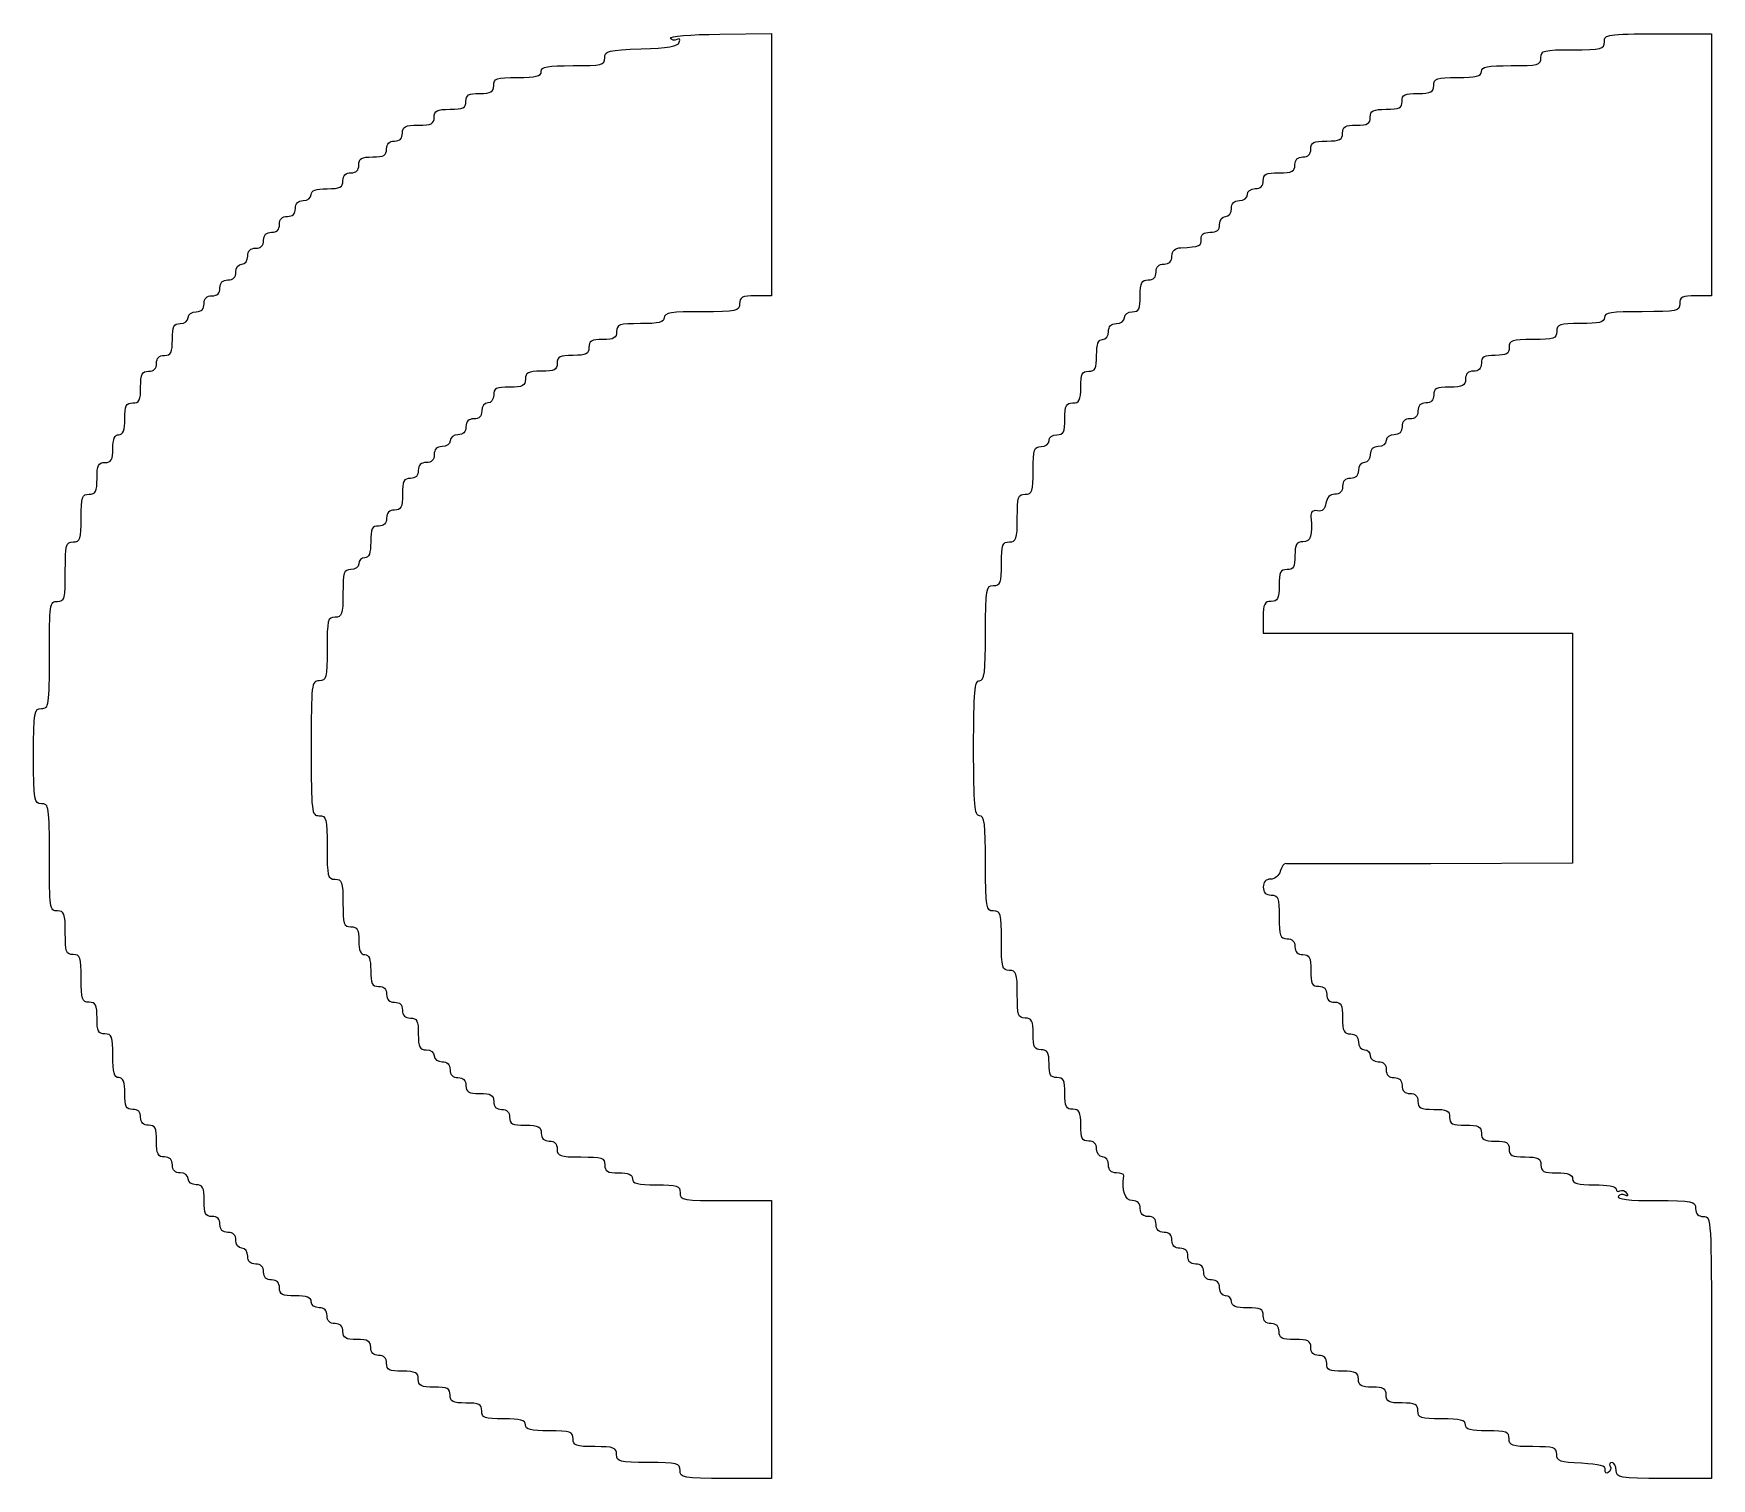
# Model space of a CAD drawing. Extents: x 1.2 to 12.3, y 1.4 to 9.8.
# Drawn here: x 2.083 to 6.196, y 1.445 to 4.985 of the extents above; entities that cross this region are included whole.
import ezdxf

# ---------------------------------------------------------------- set-up
doc = ezdxf.new("R2010")
doc.units = 0
doc.layers.get('0').update_dxf_attribs({"linetype": 'CONTINUOUS'})

msp = doc.modelspace()

# ---------------------------------------------------------------- linework, layer by layer
at = {"color": 7}
for p, q in [((3.765211, 4.983272), (3.891566, 4.984674)), ((3.891566, 4.984674), (3.891566, 4.663375)), ((6.064768, 4.983894), (6.196034, 4.983894)), ((6.196034, 4.983894), (6.196034, 4.663021)), ((3.891566, 4.663375), (3.891566, 4.342075)), ((6.196034, 4.663021), (6.196034, 4.342149)), ((3.891566, 4.342075), (3.852671, 4.342075)), ((6.196034, 4.342149), (6.157142, 4.342149)), ((5.097295, 3.554548), (5.097295, 3.515655)), ((5.097295, 3.515655), (5.476509, 3.515655)), ((5.476509, 3.515655), (5.85572, 3.515655)), ((5.85572, 3.515655), (5.85572, 3.233677)), ((5.85572, 3.233677), (5.85572, 2.951698)), ((5.85572, 2.951698), (5.508109, 2.950561)), ((3.779749, 2.12514), (3.891569, 2.12514)), ((3.891569, 2.12514), (3.891569, 1.784821)), ((3.891569, 1.784821), (3.891569, 1.444502)), ((6.196051, 1.765468), (6.196051, 1.444595)), ((3.667927, 1.463949), (3.667928, 1.463996)), ((3.891569, 1.444502), (3.779746, 1.444502)), ((5.962689, 1.464042), (5.962651, 1.463996)), ((6.196051, 1.444595), (6.079369, 1.444595))]:
    msp.add_line(p, q, dxfattribs=at)
for points in [[(3.64434, 4.972961), (3.641159, 4.978136), (3.69191, 4.982438), (3.765211, 4.983272)], [(5.933502, 4.964447), (5.933502, 4.982931), (5.939955, 4.983894), (6.064768, 4.983894)], [(3.483184, 4.925156), (3.483184, 4.942526), (3.491185, 4.944486), (3.572339, 4.947034)], [(3.572339, 4.947034), (3.6379, 4.949125), (3.662679, 4.953419), (3.665972, 4.963341)], [(3.660138, 4.970474), (3.654465, 4.966979), (3.647353, 4.968119), (3.64434, 4.972961)], [(3.665972, 4.963341), (3.668539, 4.971098), (3.66606, 4.974136), (3.660138, 4.970474)], [(5.777927, 4.925553), (5.777927, 4.943378), (5.78438, 4.945), (5.855714, 4.945)], [(5.855714, 4.945), (5.92702, 4.945), (5.933502, 4.946614), (5.933502, 4.964447)], [(3.32761, 4.891485), (3.32761, 4.903235), (3.342733, 4.906072), (3.405397, 4.906072)], [(3.405397, 4.906072), (3.476206, 4.906072), (3.483184, 4.907765), (3.483184, 4.925156)], [(5.632077, 4.89152), (5.632077, 4.903188), (5.646663, 4.906106), (5.705003, 4.906106)], [(5.705003, 4.906106), (5.771448, 4.906106), (5.777927, 4.907853), (5.777927, 4.925553)], [(3.176896, 4.838005), (3.204445, 4.838005), (3.210928, 4.841701), (3.210928, 4.857452)], [(3.210928, 4.857452), (3.210928, 4.87474), (3.217407, 4.876899), (3.269269, 4.876899)], [(3.269269, 4.876899), (3.314644, 4.876899), (3.32761, 4.880124), (3.32761, 4.891485)], [(5.476508, 4.83804), (5.50892, 4.83804), (5.5154, 4.841265), (5.5154, 4.857487)], [(5.5154, 4.857487), (5.5154, 4.874774), (5.521853, 4.876933), (5.573738, 4.876933)], [(5.573738, 4.876933), (5.619111, 4.876933), (5.632077, 4.880159), (5.632077, 4.89152)], [(3.103971, 4.799111), (3.136382, 4.799111), (3.142864, 4.802339), (3.142864, 4.818558)], [(3.142864, 4.818558), (3.142864, 4.834301), (3.149343, 4.838005), (3.176896, 4.838005)], [(5.398723, 4.799146), (5.431136, 4.799146), (5.437615, 4.802374), (5.437615, 4.818593)], [(5.437615, 4.818593), (5.437615, 4.834799), (5.444069, 4.83804), (5.476508, 4.83804)], [(3.026183, 4.760217), (3.058595, 4.760217), (3.065078, 4.763443), (3.065078, 4.779664)], [(3.065078, 4.779664), (3.065078, 4.79587), (3.071557, 4.799111), (3.103971, 4.799111)], [(5.325799, 4.760252), (5.353351, 4.760252), (5.359831, 4.763948), (5.359831, 4.779699)], [(5.359831, 4.779699), (5.359831, 4.795905), (5.366284, 4.799146), (5.398723, 4.799146)], [(2.967841, 4.721324), (2.980803, 4.721324), (2.98729, 4.727777), (2.98729, 4.74077)], [(2.98729, 4.74077), (2.98729, 4.756976), (2.99377, 4.760217), (3.026183, 4.760217)], [(5.252874, 4.721358), (5.285286, 4.721358), (5.291766, 4.724584), (5.291766, 4.740805)], [(5.291766, 4.740805), (5.291766, 4.756548), (5.298219, 4.760252), (5.325799, 4.760252)], [(2.914362, 4.68243), (2.941911, 4.68243), (2.948394, 4.686126), (2.948394, 4.701877)], [(2.948394, 4.701877), (2.948394, 4.714844), (2.954874, 4.721324), (2.967841, 4.721324)], [(5.194535, 4.682465), (5.207494, 4.682465), (5.213982, 4.688918), (5.213982, 4.701912)], [(5.213982, 4.701912), (5.213982, 4.718117), (5.220435, 4.721358), (5.252874, 4.721358)], [(2.860883, 4.643536), (2.873845, 4.643536), (2.88033, 4.649989), (2.88033, 4.662983)], [(2.88033, 4.662983), (2.88033, 4.678726), (2.88681, 4.68243), (2.914362, 4.68243)], [(5.136196, 4.643571), (5.168608, 4.643571), (5.175088, 4.646796), (5.175088, 4.663018)], [(5.175088, 4.663018), (5.175088, 4.675985), (5.181541, 4.682465), (5.194535, 4.682465)], [(2.802542, 4.604642), (2.834954, 4.604642), (2.841436, 4.607868), (2.841436, 4.624089)], [(2.841436, 4.624089), (2.841436, 4.637056), (2.847916, 4.643536), (2.860883, 4.643536)], [(5.077856, 4.604677), (5.090816, 4.604677), (5.097303, 4.61113), (5.097303, 4.624124)], [(5.097303, 4.624124), (5.097303, 4.64033), (5.103756, 4.643571), (5.136196, 4.643571)], [(2.724755, 4.556022), (2.724755, 4.56899), (2.731235, 4.575469), (2.744202, 4.575469)], [(2.744202, 4.575469), (2.755, 4.575469), (2.763649, 4.581923), (2.763649, 4.590056)], [(2.763649, 4.590056), (2.763649, 4.600589), (2.774447, 4.604642), (2.802542, 4.604642)], [(5.019516, 4.556057), (5.019516, 4.569025), (5.025969, 4.575504), (5.038963, 4.575504)], [(5.038963, 4.575504), (5.049758, 4.575504), (5.05841, 4.581957), (5.05841, 4.590091)], [(5.05841, 4.590091), (5.05841, 4.59819), (5.067053, 4.604677), (5.077856, 4.604677)], [(2.685862, 4.517129), (2.685862, 4.530096), (2.692341, 4.536576), (2.705308, 4.536576)], [(2.705308, 4.536576), (2.71827, 4.536576), (2.724755, 4.543029), (2.724755, 4.556022)], [(4.990343, 4.517164), (4.990343, 4.527967), (4.996796, 4.536611), (5.004929, 4.536611)], [(5.004929, 4.536611), (5.013028, 4.536611), (5.019516, 4.545254), (5.019516, 4.556057)], [(2.646968, 4.478235), (2.646968, 4.491202), (2.653447, 4.497682), (2.666415, 4.497682)], [(2.666415, 4.497682), (2.679377, 4.497682), (2.685862, 4.504135), (2.685862, 4.517129)], [(4.945234, 4.480696), (4.944282, 4.492534), (4.950946, 4.497717), (4.967112, 4.497717)], [(4.967112, 4.497717), (4.983855, 4.497717), (4.990343, 4.503162), (4.990343, 4.517164)], [(2.608074, 4.439341), (2.608074, 4.452308), (2.614554, 4.458788), (2.627521, 4.458788)], [(2.627521, 4.458788), (2.640484, 4.458788), (2.646968, 4.465241), (2.646968, 4.478235)], [(4.873661, 4.439371), (4.873661, 4.452719), (4.880511, 4.459167), (4.89554, 4.45994)], [(4.89554, 4.45994), (4.942061, 4.462294), (4.946545, 4.464173), (4.945234, 4.480696)], [(2.578905, 4.400447), (2.578905, 4.41125), (2.585384, 4.419894), (2.593489, 4.419894)], [(2.593489, 4.419894), (2.601588, 4.419894), (2.608074, 4.428538), (2.608074, 4.439341)], [(4.834768, 4.400477), (4.834768, 4.413444), (4.841247, 4.419924), (4.854214, 4.419924)], [(4.854214, 4.419924), (4.867174, 4.419924), (4.873661, 4.426377), (4.873661, 4.439371)], [(2.520563, 4.342107), (2.533526, 4.342107), (2.540009, 4.34856), (2.540009, 4.361554)], [(2.540009, 4.361554), (2.540009, 4.374521), (2.546489, 4.381001), (2.559456, 4.381001)], [(2.559456, 4.381001), (2.572419, 4.381001), (2.578905, 4.387454), (2.578905, 4.400447)], [(4.795874, 4.342138), (4.795874, 4.37455), (4.79912, 4.38103), (4.815321, 4.38103)], [(4.815321, 4.38103), (4.828283, 4.38103), (4.834768, 4.387483), (4.834768, 4.400477)], [(2.481669, 4.303213), (2.494632, 4.303213), (2.501116, 4.309666), (2.501116, 4.32266)], [(2.501116, 4.32266), (2.501116, 4.335627), (2.507596, 4.342107), (2.520563, 4.342107)], [(3.813778, 4.322628), (3.813778, 4.304546), (3.807299, 4.303181), (3.721405, 4.303181)], [(3.852671, 4.342075), (3.82026, 4.342075), (3.813778, 4.338847), (3.813778, 4.322628)], [(4.776427, 4.303246), (4.792633, 4.303246), (4.795874, 4.309699), (4.795874, 4.342138)], [(6.11825, 4.322702), (6.11825, 4.30462), (6.111797, 4.303255), (6.025878, 4.303255)], [(6.157142, 4.342149), (6.12473, 4.342149), (6.11825, 4.338921), (6.11825, 4.322702)], [(2.442776, 4.27404), (2.453574, 4.27404), (2.462223, 4.280493), (2.462223, 4.288627)], [(2.462223, 4.288627), (2.462223, 4.296726), (2.470869, 4.303213), (2.481669, 4.303213)], [(3.629033, 4.288594), (3.629033, 4.277249), (3.616071, 4.274008), (3.570693, 4.274008)], [(3.721405, 4.303181), (3.645779, 4.303181), (3.629033, 4.300561), (3.629033, 4.288594)], [(4.737533, 4.274073), (4.748331, 4.274073), (4.75698, 4.280526), (4.75698, 4.288659)], [(4.75698, 4.288659), (4.75698, 4.296758), (4.765627, 4.303246), (4.776427, 4.303246)], [(5.933505, 4.288669), (5.933505, 4.277323), (5.920545, 4.274082), (5.875166, 4.274082)], [(6.025878, 4.303255), (5.95025, 4.303255), (5.933505, 4.300636), (5.933505, 4.288669)], [(2.42333, 4.235148), (2.42333, 4.267561), (2.426577, 4.27404), (2.442776, 4.27404)], [(3.512353, 4.254561), (3.512353, 4.238818), (3.505873, 4.235114), (3.47832, 4.235114)], [(3.570693, 4.274008), (3.518835, 4.274008), (3.512353, 4.271865), (3.512353, 4.254561)], [(4.7035, 4.235179), (4.711599, 4.235179), (4.718086, 4.243823), (4.718086, 4.254626)], [(4.718086, 4.254626), (4.718086, 4.267593), (4.724566, 4.274073), (4.737533, 4.274073)], [(5.816828, 4.254635), (5.816828, 4.237347), (5.810375, 4.235188), (5.758489, 4.235188)], [(5.875166, 4.274082), (5.823307, 4.274082), (5.816828, 4.271939), (5.816828, 4.254635)], [(2.384435, 4.176809), (2.384435, 4.189776), (2.390915, 4.196256), (2.403882, 4.196256)], [(2.403882, 4.196256), (2.420087, 4.196256), (2.42333, 4.202709), (2.42333, 4.235148)], [(3.405395, 4.19622), (3.372983, 4.19622), (3.366501, 4.192995), (3.366501, 4.176774)], [(3.444288, 4.215667), (3.444288, 4.199462), (3.437808, 4.19622), (3.405395, 4.19622)], [(3.47832, 4.235114), (3.450771, 4.235114), (3.444288, 4.231418), (3.444288, 4.215667)], [(4.669469, 4.157395), (4.685675, 4.157395), (4.688916, 4.163848), (4.688916, 4.196287)], [(4.688916, 4.196287), (4.688916, 4.224377), (4.692969, 4.235179), (4.7035, 4.235179)], [(5.666119, 4.196295), (5.638566, 4.196295), (5.632086, 4.192599), (5.632086, 4.176848)], [(5.700151, 4.215742), (5.700151, 4.199999), (5.693698, 4.196295), (5.666119, 4.196295)], [(5.758489, 4.235188), (5.706631, 4.235188), (5.700151, 4.233045), (5.700151, 4.215742)], [(2.345543, 4.11847), (2.345543, 4.150882), (2.34879, 4.157362), (2.364989, 4.157362)], [(2.364989, 4.157362), (2.377952, 4.157362), (2.384435, 4.163815), (2.384435, 4.176809)], [(3.327608, 4.157327), (3.295196, 4.157327), (3.288714, 4.154101), (3.288714, 4.13788)], [(3.366501, 4.176774), (3.366501, 4.160568), (3.360021, 4.157327), (3.327608, 4.157327)], [(4.650022, 4.118502), (4.650022, 4.150915), (4.653269, 4.157395), (4.669469, 4.157395)], [(5.612639, 4.157401), (5.59968, 4.157401), (5.593193, 4.150948), (5.593193, 4.137954)], [(5.632086, 4.176848), (5.632086, 4.163881), (5.625633, 4.157401), (5.612639, 4.157401)], [(2.326095, 4.079577), (2.3423, 4.079577), (2.345543, 4.08603), (2.345543, 4.11847)], [(3.249821, 4.118433), (3.217409, 4.118433), (3.210926, 4.115205), (3.210926, 4.098986)], [(3.288714, 4.13788), (3.288714, 4.121674), (3.282234, 4.118433), (3.249821, 4.118433)], [(4.630575, 4.07961), (4.646781, 4.07961), (4.650022, 4.086063), (4.650022, 4.118502)], [(5.5543, 4.118507), (5.521888, 4.118507), (5.515408, 4.115282), (5.515408, 4.09906)], [(5.593193, 4.137954), (5.593193, 4.121748), (5.586739, 4.118507), (5.5543, 4.118507)], [(2.306648, 4.040685), (2.306648, 4.073098), (2.309894, 4.079577), (2.326095, 4.079577)], [(3.196342, 4.079539), (3.188244, 4.079539), (3.181759, 4.070895), (3.181759, 4.060092)], [(3.210926, 4.098986), (3.210926, 4.088183), (3.204447, 4.079539), (3.196342, 4.079539)], [(4.611129, 4.040718), (4.611129, 4.07313), (4.614375, 4.07961), (4.630575, 4.07961)], [(5.495961, 4.079613), (5.483002, 4.079613), (5.476514, 4.07316), (5.476514, 4.060167)], [(5.515408, 4.09906), (5.515408, 4.086093), (5.508955, 4.079613), (5.495961, 4.079613)], [(2.292063, 4.001793), (2.3026, 4.001793), (2.306648, 4.012596), (2.306648, 4.040685)], [(3.162312, 4.040645), (3.14935, 4.040645), (3.142865, 4.034192), (3.142865, 4.021199)], [(3.181759, 4.060092), (3.181759, 4.047125), (3.175279, 4.040645), (3.162312, 4.040645)], [(4.591682, 4.001825), (4.607887, 4.001825), (4.611129, 4.008279), (4.611129, 4.040718)], [(5.457068, 4.04072), (5.444108, 4.04072), (5.437621, 4.034267), (5.437621, 4.021273)], [(5.476514, 4.060167), (5.476514, 4.047199), (5.470061, 4.04072), (5.457068, 4.04072)], [(2.277478, 3.96776), (2.277478, 3.991528), (2.281874, 4.001793), (2.292063, 4.001793)], [(3.123418, 4.001752), (3.11262, 4.001752), (3.103971, 3.995298), (3.103971, 3.987165)], [(3.142865, 4.021199), (3.142865, 4.008231), (3.136385, 4.001752), (3.123418, 4.001752)], [(4.572235, 3.987239), (4.572235, 3.995338), (4.580881, 4.001825), (4.591682, 4.001825)], [(5.418174, 4.001826), (5.407379, 4.001826), (5.398727, 3.995373), (5.398727, 3.98724)], [(5.437621, 4.021273), (5.437621, 4.008306), (5.431167, 4.001826), (5.418174, 4.001826)], [(2.258032, 3.933728), (2.273775, 3.933728), (2.277478, 3.940181), (2.277478, 3.96776)], [(3.065077, 3.953132), (3.065077, 3.940165), (3.058598, 3.933685), (3.045631, 3.933685)], [(3.084524, 3.972579), (3.071562, 3.972579), (3.065077, 3.966125), (3.065077, 3.953132)], [(3.103971, 3.987165), (3.103971, 3.979058), (3.095325, 3.972579), (3.084524, 3.972579)], [(4.533338, 3.914314), (4.533338, 3.966173), (4.535508, 3.972653), (4.552788, 3.972653)], [(4.552788, 3.972653), (4.563586, 3.972653), (4.572235, 3.979106), (4.572235, 3.987239)], [(5.359833, 3.953206), (5.359833, 3.942403), (5.35338, 3.933759), (5.345247, 3.933759)], [(5.37928, 3.972653), (5.366321, 3.972653), (5.359833, 3.9662), (5.359833, 3.953206)], [(5.398727, 3.98724), (5.398727, 3.979133), (5.390083, 3.972653), (5.37928, 3.972653)], [(2.238584, 3.894836), (2.238584, 3.927248), (2.241831, 3.933728), (2.258032, 3.933728)], [(3.026184, 3.914238), (3.026184, 3.901271), (3.019704, 3.894791), (3.006737, 3.894791)], [(3.045631, 3.933685), (3.032669, 3.933685), (3.026184, 3.927232), (3.026184, 3.914238)], [(4.513892, 3.855976), (4.531177, 3.855976), (4.533338, 3.862429), (4.533338, 3.914314)], [(5.33066, 3.914312), (5.33066, 3.901345), (5.324207, 3.894866), (5.311213, 3.894866)], [(5.345247, 3.933759), (5.337148, 3.933759), (5.33066, 3.925115), (5.33066, 3.914312)], [(2.219138, 3.855943), (2.235343, 3.855943), (2.238584, 3.862397), (2.238584, 3.894836)], [(3.006737, 3.894791), (2.990531, 3.894791), (2.98729, 3.888338), (2.98729, 3.855899)], [(5.291766, 3.875419), (5.291766, 3.862687), (5.285313, 3.855972), (5.273, 3.855972)], [(5.311213, 3.894866), (5.298254, 3.894866), (5.291766, 3.888412), (5.291766, 3.875419)], [(2.199692, 3.797605), (2.199692, 3.849464), (2.201856, 3.855943), (2.219138, 3.855943)], [(2.98729, 3.855899), (2.98729, 3.823487), (2.984043, 3.817007), (2.967843, 3.817007)], [(4.494445, 3.797637), (4.494445, 3.849496), (4.496614, 3.855976), (4.513892, 3.855976)], [(5.251121, 3.834093), (5.248978, 3.819097), (5.242438, 3.813162), (5.230283, 3.815239)], [(5.273, 3.855972), (5.26094, 3.855972), (5.253116, 3.848153), (5.251121, 3.834093)], [(2.180245, 3.739267), (2.19753, 3.739267), (2.199692, 3.74572), (2.199692, 3.797605)], [(2.948396, 3.79756), (2.948396, 3.784593), (2.941917, 3.778113), (2.928949, 3.778113)], [(2.967843, 3.817007), (2.954881, 3.817007), (2.948396, 3.810554), (2.948396, 3.79756)], [(4.474998, 3.739299), (4.492283, 3.739299), (4.494445, 3.745752), (4.494445, 3.797637)], [(5.214386, 3.800653), (5.219025, 3.755906), (5.213725, 3.739289), (5.194529, 3.739289)], [(5.230283, 3.815239), (5.218077, 3.817329), (5.21313, 3.812752), (5.214386, 3.800653)], [(2.928949, 3.778113), (2.912744, 3.778113), (2.909502, 3.77166), (2.909502, 3.739221)], [(2.160799, 3.666341), (2.160799, 3.732786), (2.162526, 3.739267), (2.180245, 3.739267)], [(2.909502, 3.739221), (2.909502, 3.711131), (2.905449, 3.700329), (2.894916, 3.700329)], [(4.455551, 3.68582), (4.455551, 3.732819), (4.457906, 3.739299), (4.474998, 3.739299)], [(5.175083, 3.705257), (5.175083, 3.677711), (5.171386, 3.671225), (5.155636, 3.671225)], [(5.194529, 3.739289), (5.178787, 3.739289), (5.175083, 3.732836), (5.175083, 3.705257)], [(2.14135, 3.593415), (2.159069, 3.593415), (2.160799, 3.599869), (2.160799, 3.666341)], [(2.860885, 3.671156), (2.8436, 3.671156), (2.841438, 3.664703), (2.841438, 3.612818)], [(2.880332, 3.685742), (2.880332, 3.677643), (2.871686, 3.671156), (2.860885, 3.671156)], [(2.894916, 3.700329), (2.886899, 3.700329), (2.880332, 3.693741), (2.880332, 3.685742)], [(4.436104, 3.632342), (4.453193, 3.632342), (4.455551, 3.638795), (4.455551, 3.68582)], [(5.155636, 3.671225), (5.13943, 3.671225), (5.136189, 3.664771), (5.136189, 3.632332)], [(4.416657, 3.515661), (4.416657, 3.625859), (4.417742, 3.632342), (4.436104, 3.632342)], [(5.136189, 3.632332), (5.136189, 3.59992), (5.132961, 3.59344), (5.116742, 3.59344)], [(2.121904, 3.46215), (2.121904, 3.586934), (2.122873, 3.593415), (2.14135, 3.593415)], [(2.841438, 3.612818), (2.841438, 3.560959), (2.839269, 3.554479), (2.821991, 3.554479)], [(5.116742, 3.59344), (5.100536, 3.59344), (5.097295, 3.586987), (5.097295, 3.554548)], [(2.821991, 3.554479), (2.804164, 3.554479), (2.802542, 3.548026), (2.802542, 3.476692)], [(4.402071, 3.39898), (4.414226, 3.39898), (4.416657, 3.418427), (4.416657, 3.515661)], [(2.102457, 3.330884), (2.120944, 3.330884), (2.121904, 3.337337), (2.121904, 3.46215)], [(2.802542, 3.476692), (2.802542, 3.405387), (2.800928, 3.398905), (2.783095, 3.398905)], [(2.783095, 3.398905), (2.76441, 3.398905), (2.763648, 3.392451), (2.763648, 3.233607)], [(4.387487, 3.233682), (4.387487, 3.374131), (4.389683, 3.39898), (4.402071, 3.39898)], [(2.083011, 3.214203), (2.083011, 3.324401), (2.084106, 3.330884), (2.102457, 3.330884)], [(2.102457, 3.097522), (2.084091, 3.097522), (2.083011, 3.103975), (2.083011, 3.214203)], [(2.763648, 3.233607), (2.763648, 3.074791), (2.764468, 3.068309), (2.783095, 3.068309)], [(4.402071, 3.068385), (4.389683, 3.068385), (4.387487, 3.093234), (4.387487, 3.233682)], [(2.121904, 2.966256), (2.121904, 3.09104), (2.120936, 3.097522), (2.102457, 3.097522)], [(2.783095, 3.068309), (2.800923, 3.068309), (2.802542, 3.061856), (2.802542, 2.990522)], [(4.416657, 2.951704), (4.416657, 3.048937), (4.414223, 3.068385), (4.402071, 3.068385)], [(2.14135, 2.83499), (2.122864, 2.83499), (2.121904, 2.841443), (2.121904, 2.966256)], [(2.802542, 2.990522), (2.802542, 2.919217), (2.804156, 2.912734), (2.821991, 2.912734)], [(4.436104, 2.835023), (4.417737, 2.835023), (4.416657, 2.841476), (4.416657, 2.951704)], [(5.139078, 2.932529), (5.136189, 2.92152), (5.12583, 2.912802), (5.115607, 2.912802)], [(5.152368, 2.950825), (5.147931, 2.951619), (5.141914, 2.943377), (5.139078, 2.932529)], [(5.508109, 2.950561), (5.316924, 2.949926), (5.15684, 2.950058), (5.152368, 2.950825)], [(2.821991, 2.912734), (2.839277, 2.912734), (2.841438, 2.906281), (2.841438, 2.854396)], [(5.115607, 2.912802), (5.103783, 2.912802), (5.09729, 2.905918), (5.09729, 2.893355)], [(5.09729, 2.893355), (5.09729, 2.880388), (5.103743, 2.873908), (5.116737, 2.873908)], [(2.841438, 2.854396), (2.841438, 2.802537), (2.843608, 2.796057), (2.860885, 2.796057)], [(5.116737, 2.873908), (5.133823, 2.873908), (5.136184, 2.867455), (5.136184, 2.82043)], [(2.160799, 2.781512), (2.160799, 2.82851), (2.158438, 2.83499), (2.14135, 2.83499)], [(4.455551, 2.762097), (4.455551, 2.828542), (4.453831, 2.835023), (4.436104, 2.835023)], [(5.136184, 2.82043), (5.136184, 2.773431), (5.138538, 2.766951), (5.15563, 2.766951)], [(2.180245, 2.728033), (2.163155, 2.728033), (2.160799, 2.734486), (2.160799, 2.781512)], [(2.860885, 2.796057), (2.876628, 2.796057), (2.880332, 2.789604), (2.880332, 2.762025)], [(2.880332, 2.762025), (2.880332, 2.738257), (2.884727, 2.727992), (2.894916, 2.727992)], [(4.474998, 2.689173), (4.457279, 2.689173), (4.455551, 2.695626), (4.455551, 2.762097)], [(5.15563, 2.766951), (5.16859, 2.766951), (5.175077, 2.760498), (5.175077, 2.747504)], [(2.199692, 2.669695), (2.199692, 2.721553), (2.197527, 2.728033), (2.180245, 2.728033)], [(2.894916, 2.727992), (2.905454, 2.727992), (2.909502, 2.71719), (2.909502, 2.6891)], [(5.175077, 2.747504), (5.175077, 2.734537), (5.18153, 2.728058), (5.194524, 2.728058)], [(5.194524, 2.728058), (5.21073, 2.728058), (5.213971, 2.721604), (5.213971, 2.689165)], [(2.909502, 2.6891), (2.909502, 2.656688), (2.912749, 2.650208), (2.928949, 2.650208)], [(4.494445, 2.630834), (4.494445, 2.682693), (4.492275, 2.689173), (4.474998, 2.689173)], [(5.213971, 2.689165), (5.213971, 2.656753), (5.217196, 2.650273), (5.233418, 2.650273)], [(2.219138, 2.611356), (2.201852, 2.611356), (2.199692, 2.61781), (2.199692, 2.669695)], [(2.928949, 2.650208), (2.941911, 2.650208), (2.948396, 2.643755), (2.948396, 2.630761)], [(5.233418, 2.650273), (5.246377, 2.650273), (5.252865, 2.64382), (5.252865, 2.630826)], [(2.238584, 2.572464), (2.238584, 2.604877), (2.235351, 2.611356), (2.219138, 2.611356)], [(2.948396, 2.630761), (2.948396, 2.617794), (2.954876, 2.611314), (2.967843, 2.611314)], [(2.967843, 2.611314), (2.980805, 2.611314), (2.98729, 2.604861), (2.98729, 2.591867)], [(2.98729, 2.591867), (2.98729, 2.5789), (2.99377, 2.57242), (3.006737, 2.57242)], [(4.513892, 2.572496), (4.496606, 2.572496), (4.494445, 2.578949), (4.494445, 2.630834)], [(5.252865, 2.630826), (5.252865, 2.617859), (5.259318, 2.611379), (5.272312, 2.611379)], [(5.272312, 2.611379), (5.288517, 2.611379), (5.291759, 2.604926), (5.291759, 2.572487)], [(2.258032, 2.533572), (2.241826, 2.533572), (2.238584, 2.540025), (2.238584, 2.572464)], [(3.006737, 2.57242), (3.022943, 2.57242), (3.026184, 2.565967), (3.026184, 2.533528)], [(4.533338, 2.533603), (4.533338, 2.566016), (4.530092, 2.572496), (4.513892, 2.572496)], [(5.291759, 2.572487), (5.291759, 2.540075), (5.294984, 2.533595), (5.311205, 2.533595)], [(2.277478, 2.480094), (2.277478, 2.527092), (2.275118, 2.533572), (2.258032, 2.533572)], [(3.026184, 2.533528), (3.026184, 2.501116), (3.02943, 2.494636), (3.045631, 2.494636)], [(4.552788, 2.494711), (4.536582, 2.494711), (4.533338, 2.501164), (4.533338, 2.533603)], [(5.311205, 2.533595), (5.324165, 2.533595), (5.330652, 2.527141), (5.330652, 2.514148)], [(5.330652, 2.514148), (5.330652, 2.503345), (5.337105, 2.494701), (5.345239, 2.494701)], [(2.292063, 2.426615), (2.280868, 2.426615), (2.277478, 2.439037), (2.277478, 2.480094)], [(3.045631, 2.494636), (3.056441, 2.494636), (3.065077, 2.488183), (3.065077, 2.480049)], [(3.065077, 2.480049), (3.065077, 2.47195), (3.073724, 2.465463), (3.084524, 2.465463)], [(4.572235, 2.460679), (4.572235, 2.488231), (4.568539, 2.494711), (4.552788, 2.494711)], [(5.345239, 2.494701), (5.353258, 2.494701), (5.359825, 2.488113), (5.359825, 2.480114)], [(5.359825, 2.480114), (5.359825, 2.472016), (5.368469, 2.465528), (5.379272, 2.465528)], [(3.084524, 2.465463), (3.097486, 2.465463), (3.103971, 2.45901), (3.103971, 2.446016)], [(3.103971, 2.446016), (3.103971, 2.433049), (3.110451, 2.426569), (3.123418, 2.426569)], [(4.591682, 2.426646), (4.575939, 2.426646), (4.572235, 2.4331), (4.572235, 2.460679)], [(5.379272, 2.465528), (5.392231, 2.465528), (5.398719, 2.459075), (5.398719, 2.446081)], [(5.398719, 2.446081), (5.398719, 2.433114), (5.405172, 2.426634), (5.418166, 2.426634)], [(2.306648, 2.387723), (2.306648, 2.415813), (2.302595, 2.426615), (2.292063, 2.426615)], [(2.326095, 2.34883), (2.30989, 2.34883), (2.306648, 2.355283), (2.306648, 2.387723)], [(3.123418, 2.426569), (3.13638, 2.426569), (3.142865, 2.420116), (3.142865, 2.407122)], [(3.142865, 2.407122), (3.142865, 2.39138), (3.149345, 2.387675), (3.176898, 2.387675)], [(3.176898, 2.387675), (3.204447, 2.387675), (3.210929, 2.383979), (3.210929, 2.368228)], [(4.611129, 2.387754), (4.611129, 2.420166), (4.607882, 2.426646), (4.591682, 2.426646)], [(4.630575, 2.348862), (4.61437, 2.348862), (4.611129, 2.355315), (4.611129, 2.387754)], [(5.418166, 2.426634), (5.431125, 2.426634), (5.437613, 2.420181), (5.437613, 2.407187)], [(5.437613, 2.407187), (5.437613, 2.39422), (5.444066, 2.38774), (5.45706, 2.38774)], [(5.45706, 2.38774), (5.470019, 2.38774), (5.476506, 2.381287), (5.476506, 2.368294)], [(2.345543, 2.329383), (2.345543, 2.342351), (2.339063, 2.34883), (2.326095, 2.34883)], [(3.210929, 2.368228), (3.210929, 2.355261), (3.217409, 2.348782), (3.230376, 2.348782)], [(3.230376, 2.348782), (3.243338, 2.348782), (3.249823, 2.342328), (3.249823, 2.329335)], [(4.650022, 2.30997), (4.650022, 2.342382), (4.646776, 2.348862), (4.630575, 2.348862)], [(5.476506, 2.368294), (5.476506, 2.352088), (5.48296, 2.348847), (5.515399, 2.348847)], [(5.515399, 2.348847), (5.547811, 2.348847), (5.554291, 2.345621), (5.554291, 2.3294)], [(2.364989, 2.309937), (2.352026, 2.309937), (2.345543, 2.31639), (2.345543, 2.329383)], [(2.384435, 2.271044), (2.384435, 2.303457), (2.381188, 2.309937), (2.364989, 2.309937)], [(3.249823, 2.329335), (3.249823, 2.313129), (3.256303, 2.309888), (3.288716, 2.309888)], [(3.288716, 2.309888), (3.321128, 2.309888), (3.32761, 2.306663), (3.32761, 2.290441)], [(4.669469, 2.271077), (4.653263, 2.271077), (4.650022, 2.277531), (4.650022, 2.30997)], [(5.554291, 2.3294), (5.554291, 2.313194), (5.560744, 2.309953), (5.593183, 2.309953)], [(5.593183, 2.309953), (5.625595, 2.309953), (5.632075, 2.306725), (5.632075, 2.290506)], [(2.403882, 2.232152), (2.387678, 2.232152), (2.384435, 2.238605), (2.384435, 2.271044)], [(3.32761, 2.290441), (3.32761, 2.277474), (3.33409, 2.270994), (3.347057, 2.270994)], [(3.347057, 2.270994), (3.360019, 2.270994), (3.366504, 2.264541), (3.366504, 2.251547)], [(4.688916, 2.251631), (4.688916, 2.264598), (4.682436, 2.271077), (4.669469, 2.271077)], [(5.632075, 2.290506), (5.632075, 2.274763), (5.638529, 2.271059), (5.666108, 2.271059)], [(5.666108, 2.271059), (5.69366, 2.271059), (5.70014, 2.267363), (5.70014, 2.251612)], [(2.42333, 2.212705), (2.42333, 2.225672), (2.41685, 2.232152), (2.403882, 2.232152)], [(3.366504, 2.251547), (3.366504, 2.234259), (3.372984, 2.2321), (3.424845, 2.2321)], [(3.424845, 2.2321), (3.476703, 2.2321), (3.483186, 2.229957), (3.483186, 2.212653)], [(4.7035, 2.232184), (4.695401, 2.232184), (4.688916, 2.240828), (4.688916, 2.251631)], [(4.718086, 2.212737), (4.718086, 2.22354), (4.711607, 2.232184), (4.7035, 2.232184)], [(5.70014, 2.251612), (5.70014, 2.235407), (5.706593, 2.232165), (5.739032, 2.232165)], [(5.739032, 2.232165), (5.771445, 2.232165), (5.777925, 2.22894), (5.777925, 2.212719)], [(2.442776, 2.193258), (2.429813, 2.193258), (2.42333, 2.199711), (2.42333, 2.212705)], [(2.462223, 2.178672), (2.462223, 2.186771), (2.453577, 2.193258), (2.442776, 2.193258)], [(3.483186, 2.212653), (3.483186, 2.196911), (3.489666, 2.193207), (3.517217, 2.193207)], [(3.517217, 2.193207), (3.540985, 2.193207), (3.551248, 2.188838), (3.551248, 2.17862)], [(4.737533, 2.19329), (4.724571, 2.19329), (4.718086, 2.199743), (4.718086, 2.212737)], [(4.755829, 2.185995), (4.756517, 2.190028), (4.748222, 2.19329), (4.737533, 2.19329)], [(4.776427, 2.125224), (4.758742, 2.125224), (4.750209, 2.150396), (4.755829, 2.185995)], [(5.777925, 2.212719), (5.777925, 2.196513), (5.784378, 2.193272), (5.816817, 2.193272)], [(5.816817, 2.193272), (5.844907, 2.193272), (5.855709, 2.189239), (5.855709, 2.178685)], [(2.481669, 2.164085), (2.470871, 2.164085), (2.462223, 2.170538), (2.462223, 2.178672)], [(2.501116, 2.125193), (2.501116, 2.157606), (2.49787, 2.164085), (2.481669, 2.164085)], [(3.551248, 2.17862), (3.551248, 2.167275), (3.56421, 2.164034), (3.609589, 2.164034)], [(3.609589, 2.164034), (3.661448, 2.164034), (3.66793, 2.161891), (3.66793, 2.144587)], [(3.66793, 2.144587), (3.66793, 2.12627), (3.67441, 2.12514), (3.779749, 2.12514)], [(5.855709, 2.178685), (5.855709, 2.167485), (5.868137, 2.164099), (5.909188, 2.164099)], [(5.909188, 2.164099), (5.940343, 2.164099), (5.962666, 2.159797), (5.962666, 2.153801)], [(5.962666, 2.153801), (5.962666, 2.148155), (5.966767, 2.146025), (5.97172, 2.149097)], [(5.984312, 2.138477), (5.978531, 2.142038), (5.971003, 2.140567), (5.967648, 2.135116)], [(5.97172, 2.149097), (5.976694, 2.15219), (5.983941, 2.149573), (5.987807, 2.143316)], [(5.987807, 2.143316), (5.99204, 2.136466), (5.99063, 2.134532), (5.984312, 2.138477)], [(2.520563, 2.086301), (2.504358, 2.086301), (2.501116, 2.092754), (2.501116, 2.125193)], [(4.795874, 2.105777), (4.795874, 2.118744), (4.789394, 2.125224), (4.776427, 2.125224)], [(4.815321, 2.08633), (4.802359, 2.08633), (4.795874, 2.092783), (4.795874, 2.105777)], [(5.967648, 2.135116), (5.963682, 2.128663), (5.995577, 2.125234), (6.059349, 2.125234)], [(6.059349, 2.125234), (6.150674, 2.125234), (6.157157, 2.123964), (6.157157, 2.105787)], [(6.157157, 2.105787), (6.157157, 2.09282), (6.16361, 2.08634), (6.176604, 2.08634)], [(2.540009, 2.066854), (2.540009, 2.079821), (2.53353, 2.086301), (2.520563, 2.086301)], [(2.559456, 2.047407), (2.546493, 2.047407), (2.540009, 2.05386), (2.540009, 2.066854)], [(4.834768, 2.066883), (4.834768, 2.07985), (4.828288, 2.08633), (4.815321, 2.08633)], [(4.854214, 2.047436), (4.841253, 2.047436), (4.834768, 2.053889), (4.834768, 2.066883)], [(6.176604, 2.08634), (6.195659, 2.08634), (6.196051, 2.079887), (6.196051, 1.765468)], [(2.578905, 2.02796), (2.578905, 2.040928), (2.572425, 2.047407), (2.559456, 2.047407)], [(2.593489, 2.008513), (2.585391, 2.008513), (2.578905, 2.017157), (2.578905, 2.02796)], [(4.873661, 2.027989), (4.873661, 2.040957), (4.867208, 2.047436), (4.854214, 2.047436)], [(4.893108, 2.008543), (4.880149, 2.008543), (4.873661, 2.014996), (4.873661, 2.027989)], [(2.608074, 1.989067), (2.608074, 1.99987), (2.601594, 2.008513), (2.593489, 2.008513)], [(2.627521, 1.96962), (2.614558, 1.96962), (2.608074, 1.976073), (2.608074, 1.989067)], [(4.912555, 1.989096), (4.912555, 2.002063), (4.906102, 2.008543), (4.893108, 2.008543)], [(4.932002, 1.969649), (4.919043, 1.969649), (4.912555, 1.976102), (4.912555, 1.989096)], [(2.646968, 1.950173), (2.646968, 1.96314), (2.640488, 1.96962), (2.627521, 1.96962)], [(2.666415, 1.930726), (2.653453, 1.930726), (2.646968, 1.937179), (2.646968, 1.950173)], [(4.951449, 1.950202), (4.951449, 1.963169), (4.944996, 1.969649), (4.932002, 1.969649)], [(4.970896, 1.930755), (4.957936, 1.930755), (4.951449, 1.937208), (4.951449, 1.950202)], [(2.685862, 1.911279), (2.685862, 1.924246), (2.679382, 1.930726), (2.666415, 1.930726)], [(2.724754, 1.891832), (2.692344, 1.891832), (2.685862, 1.895057), (2.685862, 1.911279)], [(4.990343, 1.911308), (4.990343, 1.924275), (4.983889, 1.930755), (4.970896, 1.930755)], [(5.004929, 1.891861), (4.99683, 1.891861), (4.990343, 1.900505), (4.990343, 1.911308)], [(2.763649, 1.877246), (2.763649, 1.887779), (2.752838, 1.891832), (2.724754, 1.891832)], [(2.783096, 1.862659), (2.772285, 1.862659), (2.763649, 1.869112), (2.763649, 1.877246)], [(2.802542, 1.843212), (2.802542, 1.85618), (2.796063, 1.862659), (2.783096, 1.862659)], [(5.019516, 1.877275), (5.019516, 1.885294), (5.012927, 1.891861), (5.004929, 1.891861)], [(5.058408, 1.862688), (5.030317, 1.862688), (5.019516, 1.866721), (5.019516, 1.877275)], [(5.0973, 1.843241), (5.0973, 1.859447), (5.090847, 1.862688), (5.058408, 1.862688)], [(2.821992, 1.823765), (2.80903, 1.823765), (2.802542, 1.830219), (2.802542, 1.843212)], [(2.841439, 1.804319), (2.841439, 1.817286), (2.834959, 1.823765), (2.821992, 1.823765)], [(5.116747, 1.823795), (5.103788, 1.823795), (5.0973, 1.830248), (5.0973, 1.843241)], [(5.136194, 1.804348), (5.136194, 1.817315), (5.129741, 1.823795), (5.116747, 1.823795)], [(2.87547, 1.784872), (2.847921, 1.784872), (2.841439, 1.788568), (2.841439, 1.804319)], [(2.909502, 1.765425), (2.909502, 1.781168), (2.903023, 1.784872), (2.87547, 1.784872)], [(5.175086, 1.784901), (5.142674, 1.784901), (5.136194, 1.788126), (5.136194, 1.804348)], [(5.213978, 1.765454), (5.213978, 1.78166), (5.207525, 1.784901), (5.175086, 1.784901)], [(2.928949, 1.745978), (2.915987, 1.745978), (2.909502, 1.752431), (2.909502, 1.765425)], [(2.948396, 1.726531), (2.948396, 1.739498), (2.941916, 1.745978), (2.928949, 1.745978)], [(5.233425, 1.746007), (5.220466, 1.746007), (5.213978, 1.75246), (5.213978, 1.765454)], [(5.252872, 1.72656), (5.252872, 1.739527), (5.246419, 1.746007), (5.233425, 1.746007)], [(2.98729, 1.707084), (2.954878, 1.707084), (2.948396, 1.71031), (2.948396, 1.726531)], [(3.026183, 1.687637), (3.026183, 1.703843), (3.019703, 1.707084), (2.98729, 1.707084)], [(3.065077, 1.66819), (3.032666, 1.66819), (3.026183, 1.671416), (3.026183, 1.687637)], [(5.291765, 1.707113), (5.259352, 1.707113), (5.252872, 1.710341), (5.252872, 1.72656)], [(5.330657, 1.687666), (5.330657, 1.703872), (5.324204, 1.707113), (5.291765, 1.707113)], [(5.364689, 1.66822), (5.337143, 1.66822), (5.330657, 1.671916), (5.330657, 1.687666)], [(3.10397, 1.648744), (3.10397, 1.664949), (3.097491, 1.66819), (3.065077, 1.66819)], [(3.142863, 1.629297), (3.110453, 1.629297), (3.10397, 1.632525), (3.10397, 1.648744)], [(5.398722, 1.648773), (5.398722, 1.664515), (5.392268, 1.66822), (5.364689, 1.66822)], [(5.437614, 1.629326), (5.405201, 1.629326), (5.398722, 1.632554), (5.398722, 1.648773)], [(3.181758, 1.60985), (3.181758, 1.626056), (3.175278, 1.629297), (3.142863, 1.629297)], [(3.235237, 1.590403), (3.18824, 1.590403), (3.181758, 1.592758), (3.181758, 1.60985)], [(5.476506, 1.609879), (5.476506, 1.626085), (5.470053, 1.629326), (5.437614, 1.629326)], [(5.534844, 1.590432), (5.482986, 1.590432), (5.476506, 1.592575), (5.476506, 1.609879)], [(3.288715, 1.575817), (3.288715, 1.587016), (3.276287, 1.590403), (3.235237, 1.590403)], [(3.347056, 1.56123), (3.30168, 1.56123), (3.288715, 1.564455), (3.288715, 1.575817)], [(5.593183, 1.575846), (5.593183, 1.587191), (5.580223, 1.590432), (5.534844, 1.590432)], [(5.646661, 1.561259), (5.605605, 1.561259), (5.593183, 1.564619), (5.593183, 1.575846)], [(3.405397, 1.541783), (3.405397, 1.559071), (3.398917, 1.56123), (3.347056, 1.56123)], [(3.458875, 1.522336), (3.411878, 1.522336), (3.405397, 1.524691), (3.405397, 1.541783)], [(3.512354, 1.502889), (3.512354, 1.519976), (3.505874, 1.522336), (3.458875, 1.522336)], [(5.70014, 1.541812), (5.70014, 1.558899), (5.693687, 1.561259), (5.646661, 1.561259)], [(5.758478, 1.522365), (5.70662, 1.522365), (5.70014, 1.524509), (5.70014, 1.541812)], [(5.816817, 1.503384), (5.816817, 1.520101), (5.809853, 1.522365), (5.758478, 1.522365)], [(3.590141, 1.483443), (3.518836, 1.483443), (3.512354, 1.485057), (3.512354, 1.502889)], [(3.667928, 1.463996), (3.667928, 1.481821), (3.661449, 1.483443), (3.590141, 1.483443)], [(5.877588, 1.481506), (5.824782, 1.483993), (5.816817, 1.486882), (5.816817, 1.503384)], [(5.935685, 1.465737), (5.937643, 1.475106), (5.921791, 1.479402), (5.877588, 1.481506)], [(5.952346, 1.483443), (5.946699, 1.483443), (5.944562, 1.479342), (5.947641, 1.474389)], [(5.962651, 1.463996), (5.962651, 1.47469), (5.958013, 1.483443), (5.952346, 1.483443)], [(3.779746, 1.444502), (3.67441, 1.444502), (3.667927, 1.44564), (3.667927, 1.463949)], [(5.943138, 1.459082), (5.937558, 1.455653), (5.934219, 1.458606), (5.935685, 1.465737)], [(5.947641, 1.474389), (5.950734, 1.469414), (5.948726, 1.462525), (5.943138, 1.459082)], [(6.079369, 1.444595), (5.96917, 1.444595), (5.962689, 1.44568), (5.962689, 1.464042)]]:
    msp.add_open_spline(points, degree=3, dxfattribs=at)

doc.saveas('drawing.dxf')
